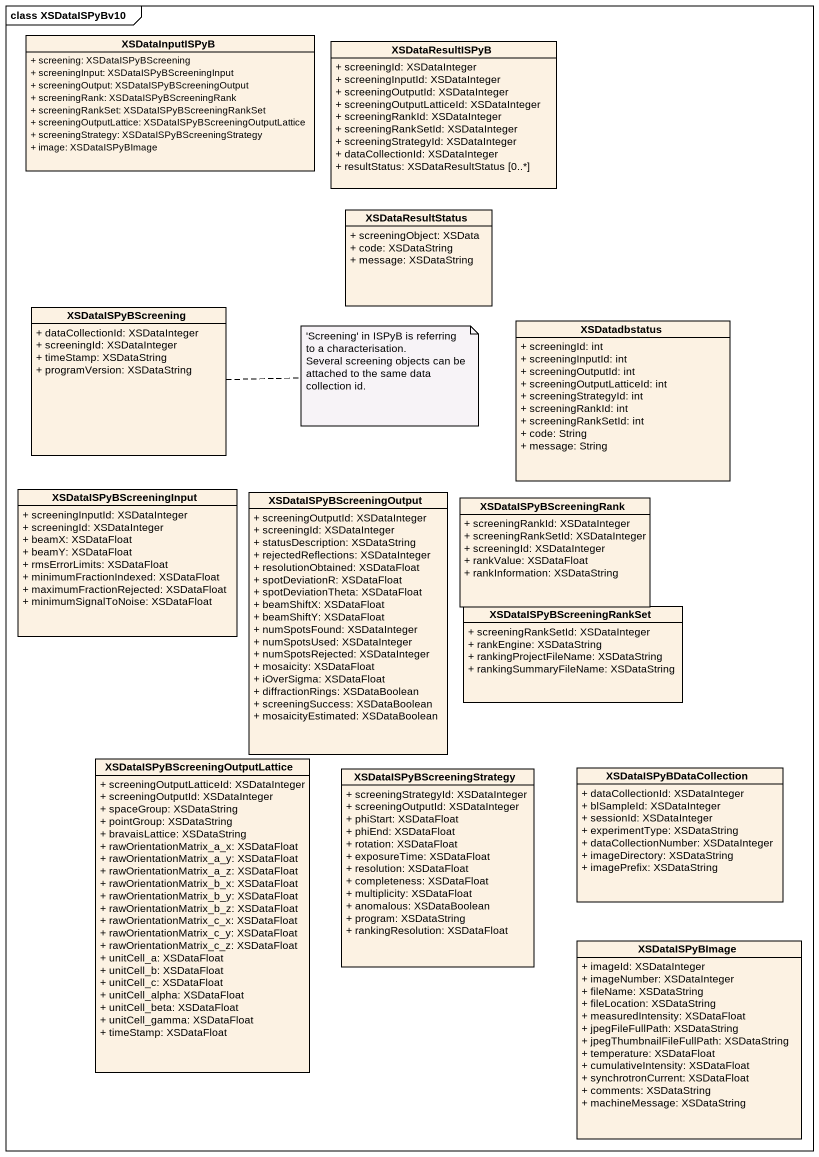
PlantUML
@startuml
mainframe class XSDataISPyBv10
hide circle
hide empty members
skinparam classAttributeIconSize 0
class XSDataInputISPyB {
  + screening: XSDataISPyBScreening
  + screeningInput: XSDataISPyBScreeningInput
  + screeningOutput: XSDataISPyBScreeningOutput
  + screeningRank: XSDataISPyBScreeningRank
  + screeningRankSet: XSDataISPyBScreeningRankSet
  + screeningOutputLattice: XSDataISPyBScreeningOutputLattice
  + screeningStrategy: XSDataISPyBScreeningStrategy
  + image: XSDataISPyBImage
}
class XSDataResultISPyB {
  + screeningId: XSDataInteger
  + screeningInputId: XSDataInteger
  + screeningOutputId: XSDataInteger
  + screeningOutputLatticeId: XSDataInteger
  + screeningRankId: XSDataInteger
  + screeningRankSetId: XSDataInteger
  + screeningStrategyId: XSDataInteger
  + dataCollectionId: XSDataInteger
  + resultStatus: XSDataResultStatus [0..*]
}
class XSDataResultStatus {
  + screeningObject: XSData
  + code: XSDataString
  + message: XSDataString
}
class XSDataISPyBScreening {
  + dataCollectionId: XSDataInteger
  + screeningId: XSDataInteger
  + timeStamp: XSDataString
  + programVersion: XSDataString
}
class XSDatadbstatus {
  + screeningId: int
  + screeningInputId: int
  + screeningOutputId: int
  + screeningOutputLatticeId: int
  + screeningStrategyId: int
  + screeningRankId: int
  + screeningRankSetId: int
  + code: String
  + message: String
}
class XSDataISPyBScreeningInput {
  + screeningInputId: XSDataInteger
  + screeningId: XSDataInteger
  + beamX: XSDataFloat
  + beamY: XSDataFloat
  + rmsErrorLimits: XSDataFloat
  + minimumFractionIndexed: XSDataFloat
  + maximumFractionRejected: XSDataFloat
  + minimumSignalToNoise: XSDataFloat
}
class XSDataISPyBScreeningOutput {
  + screeningOutputId: XSDataInteger
  + screeningId: XSDataInteger
  + statusDescription: XSDataString
  + rejectedReflections: XSDataInteger
  + resolutionObtained: XSDataFloat
  + spotDeviationR: XSDataFloat
  + spotDeviationTheta: XSDataFloat
  + beamShiftX: XSDataFloat
  + beamShiftY: XSDataFloat
  + numSpotsFound: XSDataInteger
  + numSpotsUsed: XSDataInteger
  + numSpotsRejected: XSDataInteger
  + mosaicity: XSDataFloat
  + iOverSigma: XSDataFloat
  + diffractionRings: XSDataBoolean
  + screeningSuccess: XSDataBoolean
  + mosaicityEstimated: XSDataBoolean
}
class XSDataISPyBScreeningRank {
  + screeningRankId: XSDataInteger
  + screeningRankSetId: XSDataInteger
  + screeningId: XSDataInteger
  + rankValue: XSDataFloat
  + rankInformation: XSDataString
}
class XSDataISPyBScreeningRankSet {
  + screeningRankSetId: XSDataInteger
  + rankEngine: XSDataString
  + rankingProjectFileName: XSDataString
  + rankingSummaryFileName: XSDataString
}
class "XSDataISPyBScreeningOutputLattice" as XSDataISPyBScreeningOutputLa {
  + screeningOutputLatticeId: XSDataInteger
  + screeningOutputId: XSDataInteger
  + spaceGroup: XSDataString
  + pointGroup: XSDataString
  + bravaisLattice: XSDataString
  + rawOrientationMatrix_a_x: XSDataFloat
  + rawOrientationMatrix_a_y: XSDataFloat
  + rawOrientationMatrix_a_z: XSDataFloat
  + rawOrientationMatrix_b_x: XSDataFloat
  + rawOrientationMatrix_b_y: XSDataFloat
  + rawOrientationMatrix_b_z: XSDataFloat
  + rawOrientationMatrix_c_x: XSDataFloat
  + rawOrientationMatrix_c_y: XSDataFloat
  + rawOrientationMatrix_c_z: XSDataFloat
  + unitCell_a: XSDataFloat
  + unitCell_b: XSDataFloat
  + unitCell_c: XSDataFloat
  + unitCell_alpha: XSDataFloat
  + unitCell_beta: XSDataFloat
  + unitCell_gamma: XSDataFloat
  + timeStamp: XSDataFloat
}
class XSDataISPyBScreeningStrategy {
  + screeningStrategyId: XSDataInteger
  + screeningOutputId: XSDataInteger
  + phiStart: XSDataFloat
  + phiEnd: XSDataFloat
  + rotation: XSDataFloat
  + exposureTime: XSDataFloat
  + resolution: XSDataFloat
  + completeness: XSDataFloat
  + multiplicity: XSDataFloat
  + anomalous: XSDataBoolean
  + program: XSDataString
  + rankingResolution: XSDataFloat
}
class XSDataISPyBDataCollection {
  + dataCollectionId: XSDataInteger
  + blSampleId: XSDataInteger
  + sessionId: XSDataInteger
  + experimentType: XSDataString
  + dataCollectionNumber: XSDataInteger
  + imageDirectory: XSDataString
  + imagePrefix: XSDataString
}
class XSDataISPyBImage {
  + imageId: XSDataInteger
  + imageNumber: XSDataInteger
  + fileName: XSDataString
  + fileLocation: XSDataString
  + measuredIntensity: XSDataFloat
  + jpegFileFullPath: XSDataString
  + jpegThumbnailFileFullPath: XSDataString
  + temperature: XSDataFloat
  + cumulativeIntensity: XSDataFloat
  + synchrotronCurrent: XSDataFloat
  + comments: XSDataString
  + machineMessage: XSDataString
}
note right of XSDataISPyBScreening
  ~'Screening' in ISPyB is referring to a characterisation.
  Several screening objects can be attached to the same data collection id.
end note
@enduml
